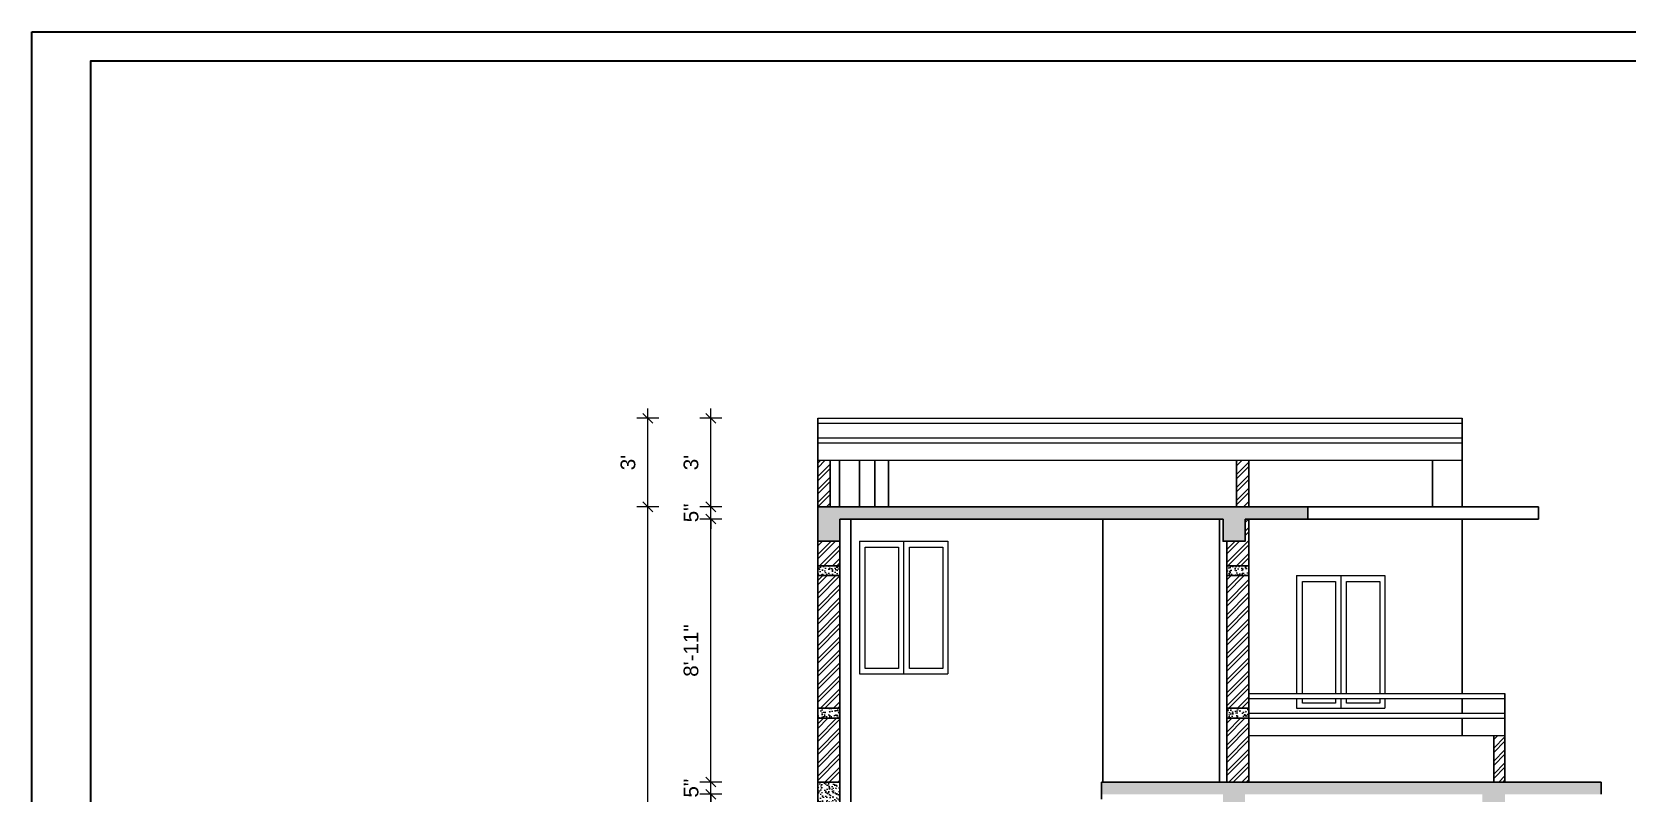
# Model space of a CAD drawing. Header units: inches. Extents: x 45643 to 70559, y -8725 to 1713.
# Drawn here: x 59281 to 59930, y -8284 to -7974 of the extents above; entities that cross this region are included whole.
import ezdxf

# ---------------------------------------------------------------- set-up
doc = ezdxf.new("R2010")
doc.units = ezdxf.units.IN
doc.header["$MEASUREMENT"] = 0
for name, color, linetype, lineweight in [('1', 7, 'Continuous', 25), ('A_Title Text', 105, 'Continuous', 60), ('ELEVATION', 6, 'Continuous', 30), ('PARAPET', 102, 'Continuous', 20)]:
    doc.layers.add(name, color=color, linetype=linetype, lineweight=lineweight)
doc.layers.add('Normal Wall', color=7, linetype='Continuous', lineweight=35, true_color=0xffaf89)
doc.styles.add('Arial', font='arial.ttf')
doc.dimstyles.new('Sudeep', dxfattribs={"dimtxt": 6, "dimasz": 4, "dimexe": 4.5, "dimexo": 4.5, "dimgap": 5, "dimtad": 1, "dimdec": 0, "dimlunit": 4, "dimtxsty": 'Arial', "dimblk": 'OBLIQUE', "dimcen": 250, "dimdle": 4, "dimclrd": 86, "dimclre": 5, "dimclrt": 1, "dimadec": 0, "dimazin": 0, "dimtfac": 1, "dimtdec": 0, "dimtix": 1, "dimtmove": 1, "dimatfit": 3, "dimldrblk": 'OBLIQUE', "dimfxl": 4.5, "dimfxlon": 1, "dimfrac": 2, "dimlwd": 15, "dimlwe": 13, "dimarcsym": 0})
pattern_1 = [(45, (-4506.9835, -8495.823), (-2.65165043, 2.65165043), []), (45, (-4505.2157, -8495.823), (-2.65165043, 2.65165043), [])]
pattern_2 = [(50, (-4506.9835, -8495.823), (3.58630091, -0.31376067), [0.375, -4.125]), (355, (-4506.9835, -8495.823), (-0.69375667, 3.76096067), [0.3, -3.3]), (100.4514445, (-4506.6846, -8495.849), (2.89254423, 3.44719995), [0.31870096, -3.50571056]), (46.1842, (-4506.9835, -8494.823), (5.33620665, -0.8275964), [0.5625, -6.1875]), (96.6356355, (-4506.539, -8494.892), (4.67330973, 4.870593), [0.4780517, -5.2585688]), (351.184164, (-4506.9835, -8494.823), (4.67330973, 4.870593), [0.45, -4.95]), (21, (-4506.4835, -8495.073), (2.98453526, -2.01309445), [0.375, -4.125]), (326, (-4506.4835, -8495.073), (1.21657666, 3.62575023), [0.3, -3.3]), (71.451445, (-4506.2348, -8495.2407), (4.20111188, 1.61265576), [0.31870095, -3.50571056]), (37.5, (-4506.9835, -8495.823), (0.060799277, 1.66446927), [0, -3.26, 0, -3.35, 0, -3.3125]), (7.5, (-4506.9835, -8495.823), (1.315347687, 1.97205856), [0, -1.91, 0, -3.185, 0, -1.2625]), (327.5, (-4508.0985, -8495.823), (2.66911218, -0.11277436), [0, -1.25, 0, -3.9, 0, -5.175]), (317.5, (-4508.5985, -8495.823), (2.91593085, 0.50052491), [0, -1.625, 0, -2.59, 0, -3.675])]

# ---------------------------------------------------------------- blocks, each defined once
blk = doc.blocks.new('_Oblique')
at = {"color": 0, "linetype": 'ByBlock', "lineweight": -2}
blk.add_line((-0.5, -0.5), (0.5, 0.5), dxfattribs=at)
blk = doc.blocks.new('*D1348')
at = {"layer": 'A_Title Text', "color": 86, "lineweight": 15, "transparency": 16777216}
blk.add_line((59556.97, -8395.65), (59556.97, -8280.65), dxfattribs=at)
at = {"layer": 'A_Title Text', "color": 5, "lineweight": 13, "transparency": 16777216}
for p, q in [((59561.47, -8284.65), (59552.47, -8284.65)), ((59561.47, -8391.65), (59552.47, -8391.65))]:
    blk.add_line(p, q, dxfattribs=at)
at = {"layer": 'Defpoints', "color": 0, "transparency": 16777216}
for p in [(59556.97, -8284.65), (59715.91, -8284.65), (59715.91, -8391.65)]:
    blk.add_point(p, dxfattribs=at)
at = {"layer": 'A_Title Text', "color": 86, "lineweight": 15, "transparency": 16777216, "xscale": 4, "yscale": 4, "zscale": 4}
for p, rotation in [((59556.97, -8284.65), 90), ((59556.97, -8391.65), 270)]:
    blk.add_blockref('_Oblique', p, dxfattribs=dict(at, rotation=rotation))
at = {"layer": 'A_Title Text', "color": 1, "transparency": 16777216, "insert": (59548.9, -8338.15), "char_height": 6, "attachment_point": 5, "rotation": 90, "style": 'Arial'}
blk.add_mtext('8\'-11"', dxfattribs=at)
blk = doc.blocks.new('*D1349')
at = {"layer": 'A_Title Text', "color": 86, "lineweight": 15, "transparency": 16777216}
for p, q in [((59556.97, -8279.65), (59556.97, -8275.65)), ((59556.97, -8284.65), (59556.97, -8279.65)), ((59556.97, -8284.65), (59556.97, -8288.65))]:
    blk.add_line(p, q, dxfattribs=at)
at = {"layer": 'A_Title Text', "color": 5, "lineweight": 13, "transparency": 16777216}
for p, q in [((59561.47, -8279.65), (59552.47, -8279.65)), ((59561.47, -8284.65), (59552.47, -8284.65))]:
    blk.add_line(p, q, dxfattribs=at)
at = {"layer": 'Defpoints', "color": 0, "transparency": 16777216}
for p in [(59556.97, -8279.65), (59715.91, -8279.65), (59715.91, -8284.65)]:
    blk.add_point(p, dxfattribs=at)
at = {"layer": 'A_Title Text', "color": 86, "lineweight": 15, "transparency": 16777216, "xscale": 4, "yscale": 4, "zscale": 4}
for p, rotation in [((59556.97, -8279.65), 270), ((59556.97, -8284.65), 90)]:
    blk.add_blockref('_Oblique', p, dxfattribs=dict(at, rotation=rotation))
at = {"layer": 'A_Title Text', "color": 1, "transparency": 16777216, "insert": (59548.92, -8282.15), "char_height": 6, "attachment_point": 5, "rotation": 90, "style": 'Arial'}
blk.add_mtext('5"', dxfattribs=at)
blk = doc.blocks.new('*D1350')
at = {"layer": 'A_Title Text', "color": 5, "lineweight": 13, "transparency": 16777216}
for p, q in [((59561.47, -8172.65), (59552.47, -8172.65)), ((59561.47, -8279.65), (59552.47, -8279.65))]:
    blk.add_line(p, q, dxfattribs=at)
at = {"layer": 'A_Title Text', "color": 86, "lineweight": 15, "transparency": 16777216}
blk.add_line((59556.97, -8283.65), (59556.97, -8168.65), dxfattribs=at)
at = {"layer": 'Defpoints', "color": 0, "transparency": 16777216}
for p in [(59556.97, -8172.65), (59609.47, -8172.65), (59715.91, -8279.65)]:
    blk.add_point(p, dxfattribs=at)
at = {"layer": 'A_Title Text', "color": 86, "lineweight": 15, "transparency": 16777216, "xscale": 4, "yscale": 4, "zscale": 4}
for p, rotation in [((59556.97, -8172.65), 90), ((59556.97, -8279.65), 270)]:
    blk.add_blockref('_Oblique', p, dxfattribs=dict(at, rotation=rotation))
at = {"layer": 'A_Title Text', "color": 1, "transparency": 16777216, "insert": (59548.9, -8226.15), "char_height": 6, "attachment_point": 5, "rotation": 90, "style": 'Arial'}
blk.add_mtext('8\'-11"', dxfattribs=at)
blk = doc.blocks.new('*D1351')
at = {"layer": 'A_Title Text', "color": 86, "lineweight": 15, "transparency": 16777216}
for p, q in [((59556.97, -8167.65), (59556.97, -8163.65)), ((59556.97, -8172.65), (59556.97, -8167.65)), ((59556.97, -8172.65), (59556.97, -8176.65))]:
    blk.add_line(p, q, dxfattribs=at)
at = {"layer": 'A_Title Text', "color": 5, "lineweight": 13, "transparency": 16777216}
for p, q in [((59561.47, -8167.65), (59552.47, -8167.65)), ((59561.47, -8172.65), (59552.47, -8172.65))]:
    blk.add_line(p, q, dxfattribs=at)
at = {"layer": 'Defpoints', "color": 0, "transparency": 16777216}
for p in [(59556.97, -8167.65), (59600.46, -8167.65), (59609.47, -8172.65)]:
    blk.add_point(p, dxfattribs=at)
at = {"layer": 'A_Title Text', "color": 86, "lineweight": 15, "transparency": 16777216, "xscale": 4, "yscale": 4, "zscale": 4}
for p, rotation in [((59556.97, -8167.65), 270), ((59556.97, -8172.65), 90)]:
    blk.add_blockref('_Oblique', p, dxfattribs=dict(at, rotation=rotation))
at = {"layer": 'A_Title Text', "color": 1, "transparency": 16777216, "insert": (59548.92, -8170.15), "char_height": 6, "attachment_point": 5, "rotation": 90, "style": 'Arial'}
blk.add_mtext('5"', dxfattribs=at)
blk = doc.blocks.new('*D1352')
at = {"layer": 'A_Title Text', "color": 86, "lineweight": 15, "transparency": 16777216}
blk.add_line((59556.97, -8171.65), (59556.97, -8127.65), dxfattribs=at)
at = {"layer": 'A_Title Text', "color": 5, "lineweight": 13, "transparency": 16777216}
for p, q in [((59561.47, -8131.65), (59552.47, -8131.65)), ((59561.47, -8167.65), (59552.47, -8167.65))]:
    blk.add_line(p, q, dxfattribs=at)
at = {"layer": 'Defpoints', "color": 0, "transparency": 16777216}
for p in [(59556.97, -8131.65), (59600.46, -8131.65), (59600.46, -8167.65)]:
    blk.add_point(p, dxfattribs=at)
at = {"layer": 'A_Title Text', "color": 86, "lineweight": 15, "transparency": 16777216, "xscale": 4, "yscale": 4, "zscale": 4}
for p, rotation in [((59556.97, -8131.65), 90), ((59556.97, -8167.65), 270)]:
    blk.add_blockref('_Oblique', p, dxfattribs=dict(at, rotation=rotation))
at = {"layer": 'A_Title Text', "color": 1, "transparency": 16777216, "insert": (59548.9, -8149.65), "char_height": 6, "attachment_point": 5, "rotation": 90, "style": 'Arial'}
blk.add_mtext("3'", dxfattribs=at)
blk = doc.blocks.new('*D1342')
at = {"layer": 'A_Title Text', "color": 86, "lineweight": 15, "transparency": 16777216}
blk.add_line((59531.33, -8507.65), (59531.33, -8163.65), dxfattribs=at)
at = {"layer": 'A_Title Text', "color": 5, "lineweight": 13, "transparency": 16777216}
for p, q in [((59535.83, -8167.65), (59526.83, -8167.65)), ((59535.83, -8503.65), (59526.83, -8503.65))]:
    blk.add_line(p, q, dxfattribs=at)
at = {"layer": 'Defpoints', "color": 0, "transparency": 16777216}
for p in [(59531.33, -8167.65), (59600.46, -8167.65), (59564.46, -8503.65)]:
    blk.add_point(p, dxfattribs=at)
at = {"layer": 'A_Title Text', "color": 86, "lineweight": 15, "transparency": 16777216, "xscale": 4, "yscale": 4, "zscale": 4}
for p, rotation in [((59531.33, -8167.65), 90), ((59531.33, -8503.65), 270)]:
    blk.add_blockref('_Oblique', p, dxfattribs=dict(at, rotation=rotation))
at = {"layer": 'A_Title Text', "color": 1, "transparency": 16777216, "insert": (59523.26, -8335.65), "char_height": 6, "attachment_point": 5, "rotation": 90, "style": 'Arial'}
blk.add_mtext("28'", dxfattribs=at)
blk = doc.blocks.new('*D1343')
at = {"layer": 'A_Title Text', "color": 86, "lineweight": 15, "transparency": 16777216}
blk.add_line((59531.33, -8171.65), (59531.33, -8127.65), dxfattribs=at)
at = {"layer": 'A_Title Text', "color": 5, "lineweight": 13, "transparency": 16777216}
for p, q in [((59535.83, -8131.65), (59526.83, -8131.65)), ((59535.83, -8167.65), (59526.83, -8167.65))]:
    blk.add_line(p, q, dxfattribs=at)
at = {"layer": 'Defpoints', "color": 0, "transparency": 16777216}
for p in [(59531.33, -8131.65), (59600.46, -8131.65), (59600.46, -8167.65)]:
    blk.add_point(p, dxfattribs=at)
at = {"layer": 'A_Title Text', "color": 86, "lineweight": 15, "transparency": 16777216, "xscale": 4, "yscale": 4, "zscale": 4}
for p, rotation in [((59531.33, -8131.65), 90), ((59531.33, -8167.65), 270)]:
    blk.add_blockref('_Oblique', p, dxfattribs=dict(at, rotation=rotation))
at = {"layer": 'A_Title Text', "color": 1, "transparency": 16777216, "insert": (59523.26, -8149.65), "char_height": 6, "attachment_point": 5, "rotation": 90, "style": 'Arial'}
blk.add_mtext("3'", dxfattribs=at)

msp = doc.modelspace()

# ---------------------------------------------------------------- hatches: boundary and pattern name
at = {"layer": '1', "ltscale": 5}
h = msp.add_hatch(dxfattribs=at)
h.set_pattern_fill('ANSI32', color=4, scale=10, style=0)
h.set_pattern_definition(pattern_1)
h.paths.add_polyline_path([(59605.462, -8148.646), (59600.462, -8148.646), (59600.462, -8167.646), (59605.462, -8167.646)])
h = msp.add_hatch(dxfattribs=at)
h.set_pattern_fill('ANSI32', color=4, scale=10, style=0)
h.set_pattern_definition(pattern_1)
h.paths.add_polyline_path([(59775.909, -8148.646), (59770.909, -8148.646), (59770.909, -8167.646), (59775.909, -8167.646)])
h = msp.add_hatch(dxfattribs=at)
h.set_pattern_fill('ANSI32', color=4, scale=10, style=0)
h.set_pattern_definition(pattern_1)
h.paths.add_polyline_path([(59775.901, -8253.646), (59766.901, -8253.646), (59766.901, -8279.646), (59775.901, -8279.646)])
h.paths.add_polyline_path([(59775.901, -8195.646), (59766.901, -8195.646), (59766.901, -8249.646), (59775.901, -8249.646)])
h.paths.add_polyline_path([(59766.901, -8191.646), (59775.901, -8191.646), (59775.901, -8172.646), (59774.409, -8172.646), (59774.409, -8181.646), (59766.901, -8181.646)])
h = msp.add_hatch(dxfattribs=at)
h.set_pattern_fill('ANSI32', color=4, scale=10, style=0)
h.set_pattern_definition(pattern_1)
h.paths.add_polyline_path([(59609.475, -8253.646), (59600.462, -8253.646), (59600.462, -8279.646), (59609.475, -8279.646)])
h.paths.add_polyline_path([(59609.475, -8195.646), (59600.462, -8195.646), (59600.462, -8249.646), (59609.475, -8249.646)])
h.paths.add_polyline_path([(59609.475, -8181.646), (59600.462, -8181.646), (59600.462, -8191.646), (59609.475, -8191.646)])
h = msp.add_hatch(dxfattribs=at)
h.set_pattern_fill('ANSI32', color=4, scale=10, style=0)
h.set_pattern_definition([(45, (-4519.044, -8495.823), (-2.65165043, 2.65165043), []), (45, (-4517.276, -8495.823), (-2.65165043, 2.65165043), [])])
h.paths.add_polyline_path([(59880.142, -8260.646), (59875.564, -8260.646), (59875.564, -8279.646), (59880.142, -8279.646)])
at = {"layer": 'PARAPET'}
h = msp.add_hatch(dxfattribs=at)
h.set_pattern_fill('AR-CONC', color=256, scale=0.5)
h.set_pattern_definition(pattern_2)
h.paths.add_polyline_path([(59765.409, -8172.646), (59765.409, -8181.646), (59774.409, -8181.646), (59774.409, -8172.646), (59799.899, -8172.646), (59799.899, -8167.646), (59600.462, -8167.646), (59600.462, -8181.646), (59609.462, -8181.646), (59609.462, -8172.646)])
h = msp.add_hatch(dxfattribs=at)
h.set_pattern_fill('AR-CONC', color=256, scale=0.5)
h.set_pattern_definition(pattern_2)
h.paths.add_polyline_path([(59609.475, -8195.646), (59609.475, -8191.646), (59600.462, -8191.646), (59600.462, -8195.646)])
h = msp.add_hatch(dxfattribs=at)
h.set_pattern_fill('AR-CONC', color=256, scale=0.5)
h.set_pattern_definition(pattern_2)
h.paths.add_polyline_path([(59766.901, -8191.646), (59766.901, -8195.646), (59775.901, -8195.646), (59775.901, -8191.646)])
h = msp.add_hatch(dxfattribs=at)
h.set_pattern_fill('AR-CONC', color=256, scale=0.5)
h.set_pattern_definition(pattern_2)
h.paths.add_polyline_path([(59609.475, -8253.646), (59609.475, -8249.646), (59600.462, -8249.646), (59600.462, -8253.646)])
h = msp.add_hatch(dxfattribs=at)
h.set_pattern_fill('AR-CONC', color=256, scale=0.5)
h.set_pattern_definition(pattern_2)
h.paths.add_polyline_path([(59766.901, -8249.646), (59766.901, -8253.646), (59775.901, -8253.646), (59775.901, -8249.646)])
h = msp.add_hatch(dxfattribs=at)
h.set_pattern_fill('AR-CONC', color=256, scale=0.5)
h.set_pattern_definition(pattern_2)
h.paths.add_polyline_path([(59600.462, -8293.646), (59609.462, -8293.646), (59609.462, -8279.646), (59600.462, -8279.646)])
h = msp.add_hatch(dxfattribs=at)
h.set_pattern_fill('AR-CONC', color=256, scale=0.5)
h.set_pattern_definition(pattern_2)
h.paths.add_polyline_path([(59774.409, -8284.646), (59870.986, -8284.646), (59870.986, -8293.646), (59880.142, -8293.646), (59880.142, -8284.646), (59919.284, -8284.646), (59919.284, -8279.646), (59715.909, -8279.646), (59715.909, -8284.646), (59765.409, -8284.646), (59765.409, -8293.646), (59774.409, -8293.646)])

# ---------------------------------------------------------------- linework, layer by layer
at = {"color": 5}
for p, q in [((59617.428, -8181.646), (59653.428, -8181.646)), ((59617.428, -8181.646), (59617.428, -8235.646)), ((59635.428, -8181.646), (59635.428, -8235.646)), ((59653.428, -8181.646), (59653.428, -8235.646)), ((59795.306, -8195.646), (59831.306, -8195.646)), ((59795.306, -8195.646), (59795.306, -8243.646)), ((59813.306, -8195.646), (59813.306, -8243.646)), ((59831.306, -8195.646), (59831.306, -8243.646)), ((59617.428, -8235.646), (59653.428, -8235.646)), ((59795.306, -8245.646), (59795.306, -8249.646)), ((59795.306, -8249.646), (59831.306, -8249.646)), ((59813.306, -8245.646), (59813.306, -8249.646)), ((59831.306, -8245.646), (59831.306, -8249.646))]:
    msp.add_line(p, q, dxfattribs=at)
for points in [[(59619.83, -8184.104), (59633.366, -8184.104), (59633.366, -8233.503), (59619.83, -8233.503)], [(59637.83, -8184.104), (59651.366, -8184.104), (59651.366, -8233.503), (59637.83, -8233.503)]]:
    msp.add_lwpolyline(points, close=True, dxfattribs=at)
for points in [[(59797.707, -8243.646), (59797.707, -8198.104), (59811.243, -8198.104), (59811.243, -8243.646)], [(59815.707, -8243.646), (59815.707, -8198.104), (59829.243, -8198.104), (59829.243, -8243.646)], [(59811.243, -8245.646), (59811.243, -8247.503), (59797.707, -8247.503), (59797.707, -8245.646)], [(59829.243, -8245.646), (59829.243, -8247.503), (59815.707, -8247.503), (59815.707, -8245.646)]]:
    msp.add_lwpolyline(points, dxfattribs=at)
at = {"layer": '1', "color": 11, "ltscale": 5}
for p, q in [((59600.462, -8131.646), (59862.703, -8131.646)), ((59600.462, -8133.646), (59862.703, -8133.646)), ((59600.462, -8139.646), (59862.703, -8139.646)), ((59600.462, -8141.646), (59862.703, -8141.646)), ((59600.462, -8148.646), (59862.703, -8148.646)), ((59775.901, -8243.646), (59880.142, -8243.646)), ((59775.901, -8245.646), (59880.142, -8245.646)), ((59775.901, -8251.646), (59880.142, -8251.646)), ((59775.901, -8253.646), (59880.142, -8253.646)), ((59775.901, -8260.646), (59880.142, -8260.646))]:
    msp.add_line(p, q, dxfattribs=at)
at = {"layer": 'ELEVATION'}
for p, q in [((59600.462, -8503.646), (59600.462, -8131.646)), ((59862.703, -8167.646), (59862.703, -8131.646)), ((59605.462, -8167.646), (59605.462, -8148.646)), ((59609.296, -8167.646), (59609.296, -8148.646)), ((59617.428, -8167.646), (59617.428, -8148.646)), ((59623.75, -8167.646), (59623.75, -8148.646)), ((59629.328, -8167.646), (59629.328, -8148.646)), ((59629.328, -8167.646), (59629.328, -8148.646)), ((59770.909, -8167.646), (59770.909, -8148.646)), ((59775.909, -8167.646), (59775.909, -8148.646)), ((59850.703, -8167.646), (59850.703, -8148.646)), ((59600.462, -8167.646), (59893.851, -8167.646)), ((59609.462, -8172.646), (59765.409, -8172.646)), ((59609.475, -8342.646), (59609.475, -8172.646)), ((59613.962, -8328.646), (59613.962, -8172.646)), ((59716.441, -8279.646), (59716.441, -8172.646)), ((59763.909, -8279.646), (59763.909, -8172.646)), ((59774.409, -8172.646), (59893.851, -8172.646)), ((59775.901, -8279.646), (59775.901, -8172.646)), ((59799.899, -8172.646), (59799.899, -8167.646)), ((59862.703, -8243.646), (59862.703, -8172.646)), ((59893.851, -8172.646), (59893.851, -8167.646)), ((59766.901, -8279.646), (59766.901, -8181.646)), ((59600.462, -8191.646), (59609.475, -8191.646)), ((59766.901, -8191.646), (59775.901, -8191.646)), ((59600.462, -8195.646), (59609.475, -8195.646)), ((59766.901, -8195.646), (59775.901, -8195.646)), ((59880.142, -8279.646), (59880.142, -8243.646)), ((59600.462, -8249.646), (59609.475, -8249.646)), ((59766.901, -8249.646), (59775.901, -8249.646)), ((59862.703, -8251.646), (59862.703, -8245.646)), ((59600.462, -8253.646), (59609.475, -8253.646)), ((59766.901, -8253.646), (59775.901, -8253.646)), ((59862.703, -8260.646), (59862.703, -8253.646)), ((59875.564, -8279.646), (59875.564, -8260.646)), ((59715.909, -8279.646), (59715.909, -8286.646)), ((59715.909, -8279.646), (59919.284, -8279.646)), ((59919.284, -8284.646), (59919.284, -8279.646))]:
    msp.add_line(p, q, dxfattribs=at)
for points in [[(59609.462, -8167.646), (59600.462, -8167.646), (59600.462, -8181.646), (59609.462, -8181.646), (59609.462, -8172.646)], [(59765.409, -8172.646), (59765.409, -8181.646), (59774.409, -8181.646), (59774.409, -8172.646)]]:
    msp.add_lwpolyline(points, dxfattribs=at)
msp.add_lwpolyline([(59609.462, -8279.646), (59600.462, -8279.646), (59600.462, -8293.646), (59609.462, -8293.646)], close=True, dxfattribs=at)
at = {"layer": 'Normal Wall'}
for points in [[(59280.635, -7974.413), (60338.64, -7974.413), (60338.64, -8724.941), (59280.635, -8724.941)], [(59280.635, -7974.413), (60338.64, -7974.413), (60338.64, -8724.941), (59280.635, -8724.941)], [(60326.733, -7986.32), (59304.449, -7986.32), (59304.449, -8713.034), (60326.733, -8713.034)], [(60326.733, -7986.32), (59304.449, -7986.32), (59304.449, -8713.034), (60326.733, -8713.034)]]:
    msp.add_lwpolyline(points, close=True, dxfattribs=at)

# ---------------------------------------------------------------- dimensions: what is measured, and where the dimension line sits
at = {"layer": 'A_Title Text'}
for base, p1, p2, picture, middle in [((59531.328, -8131.646), (59600.462, -8167.646), (59600.462, -8131.646), '*D1343', (59523.263, -8149.646)), ((59556.968, -8131.646), (59600.462, -8167.646), (59600.462, -8131.646), '*D1352', (59548.902, -8149.646)), ((59531.328, -8167.646), (59564.462, -8503.646), (59600.462, -8167.646), '*D1342', (59523.265, -8335.646)), ((59556.968, -8167.646), (59609.475, -8172.646), (59600.462, -8167.646), '*D1351', (59548.917, -8170.146)), ((59556.968, -8172.646), (59715.909, -8279.646), (59609.475, -8172.646), '*D1350', (59548.904, -8226.146)), ((59556.968, -8279.646), (59715.909, -8284.646), (59715.909, -8279.646), '*D1349', (59548.917, -8282.146)), ((59556.968, -8284.646), (59715.909, -8391.646), (59715.909, -8284.646), '*D1348', (59548.904, -8338.146))]:
    dim = msp.add_linear_dim(base=base, p1=p1, p2=p2, angle=90, dimstyle='Sudeep', dxfattribs=at)
    dim.commit()
    dim.dimension.update_dxf_attribs({"geometry": picture, "text_midpoint": middle})

doc.saveas('drawing.dxf')
